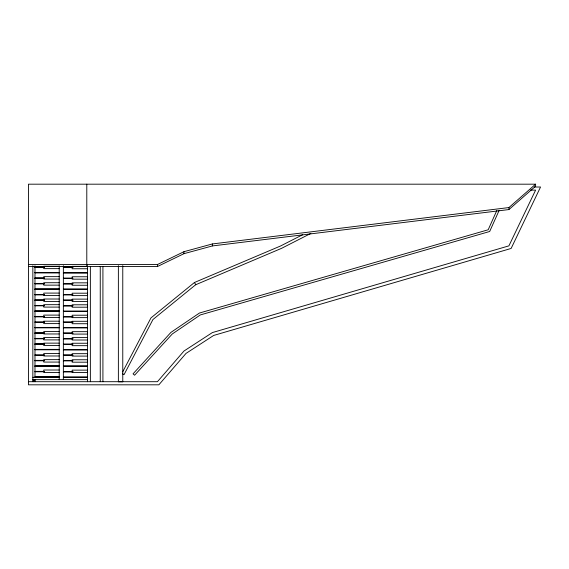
<?xml version="1.0" encoding="UTF-8"?>
<svg xmlns="http://www.w3.org/2000/svg" width="569" height="569" viewBox="0 0 569 569"><rect width="100%" height="100%" fill="white"/><g stroke="black" fill="none" stroke-linecap="round" stroke-linejoin="round"><path stroke-width="0.85" d="M496.844 210.459L488.188 229.776L199.42 313.05L170.928 332.396L133.061 373.833L134.583 375.227L172.286 333.967L200.302 314.942L489.674 231.491L499.077 210.523M122.676 371.884L150.97 317.9L194.442 282.509L280.538 246L302.665 234.72M28.45 264.549L157.435 264.549L183.972 251.683L212.372 243.945L508.914 207.564L535.607 184.185L535.607 186.184L508.914 209.563L212.372 245.936L183.972 253.674L157.435 266.541L28.45 266.541M310.845 233.411L281.612 248.312L195.615 284.777M535.607 184.185L28.45 184.185L28.45 384.815L158.858 384.815L186.035 353.399L213.681 335.44L511.126 248.454L540.55 187.009L534.327 187.009M530.28 190.117L535.607 190.117L508.914 245.858L212.372 332.581L183.972 351.03L157.435 381.699L28.45 381.699M59.155 266.214L43.742 266.214L43.742 268.632L59.155 268.632M87.541 266.328L72.135 266.328L72.135 268.746L87.541 268.746M34.979 266.968L44.474 266.968M63.365 267.081L72.868 267.081M34.979 267.16L44.474 267.16M63.365 267.274L72.868 267.274M34.979 267.366L44.474 267.366M63.365 267.48L72.868 267.48M34.979 272.459L59.155 272.459M34.979 272.658L59.155 272.658M63.365 272.572L87.541 272.572M63.365 272.764L87.541 272.764M34.979 272.864L59.155 272.864M63.365 272.978L87.541 272.978M59.176 276.641L43.77 276.641L43.77 279.059L59.176 279.059M34.979 277.957L44.474 277.957M63.365 278.07L72.868 278.07M34.979 278.149L44.474 278.149M34.979 278.362L44.474 278.362M63.365 278.469L72.868 278.469M59.169 282.722L43.756 282.722L43.756 285.14L59.169 285.14M87.555 282.836L72.149 282.836L72.149 285.254L87.555 285.254M34.979 283.447L44.474 283.447M63.365 283.561L72.868 283.561M34.979 283.647L44.474 283.647M63.365 283.76L72.868 283.76M34.979 283.853L44.474 283.853M63.365 283.967L72.868 283.967M34.979 288.945L59.155 288.945M34.979 289.137L59.155 289.137M63.365 289.059L87.541 289.059M63.365 289.251L87.541 289.251M34.979 289.351L59.155 289.351M63.365 289.457L87.541 289.457M59.176 293.092L43.77 293.092L43.77 295.51L59.176 295.51M34.979 294.443L44.474 294.443M63.365 294.55L72.868 294.55M34.979 294.635L44.474 294.635M34.979 294.842L44.474 294.842M63.365 294.955L72.868 294.955M59.169 299.017L43.756 299.017L43.756 301.428L59.169 301.428M87.555 299.123L72.149 299.123L72.149 301.542L87.555 301.542M34.979 299.934L44.474 299.934M63.365 300.048L72.868 300.048M34.979 300.126L44.474 300.126M63.365 300.24L72.868 300.24M34.979 300.34L44.474 300.34M63.365 300.446L72.868 300.446M59.155 304.678L43.742 304.678L43.742 307.096L59.155 307.096M87.541 304.785L72.135 304.785L72.135 307.203L87.541 307.203M34.979 305.432L44.474 305.432M63.365 305.539L72.868 305.539M63.365 305.738L72.868 305.738M34.979 305.83L44.474 305.83M63.365 305.944L72.868 305.944M34.979 310.923L59.155 310.923M63.365 311.037L87.541 311.037M34.979 311.115L59.155 311.115M34.979 311.328L59.155 311.328M63.365 311.435L87.541 311.435M59.176 315.105L43.77 315.105L43.77 317.516L59.176 317.516M34.979 316.421L44.474 316.421M63.365 316.528L72.868 316.528M34.979 316.613L44.474 316.613M63.365 316.727L72.868 316.727M34.979 316.819L44.474 316.819M63.365 316.933L72.868 316.933M59.169 321.186L43.756 321.186L43.756 323.605L59.169 323.605M87.555 321.3L72.149 321.3L72.149 323.718L87.555 323.718M34.979 321.912L44.474 321.912M63.365 322.026L72.868 322.026M63.365 322.218L72.868 322.218M34.979 322.317L44.474 322.317M63.365 322.431L72.868 322.431M34.979 327.41L59.155 327.41M63.365 327.516L87.541 327.516M34.979 327.602L59.155 327.602M34.979 327.808L59.155 327.808M63.365 327.922L87.541 327.922M59.176 331.549L43.77 331.549L43.77 333.967L59.176 333.967M34.979 332.901L44.474 332.901M63.365 333.014L72.868 333.014M34.979 333.1L44.474 333.1M63.365 333.206L72.868 333.206M34.979 333.306L44.474 333.306M63.365 333.42L72.868 333.42M59.169 337.474L43.756 337.474L43.756 339.892L59.169 339.892M87.555 337.588L72.149 337.588L72.149 340.006L87.555 340.006M34.979 338.399L44.474 338.399M63.365 338.512L72.868 338.512M63.365 338.704L72.868 338.704M34.979 338.797L44.474 338.797M63.365 338.911L72.868 338.911M59.155 343.135L43.742 343.135L43.742 345.554L59.155 345.554M87.541 343.249L72.135 343.249L72.135 345.668L87.541 345.668M34.979 343.889L44.474 343.889M63.365 344.003L72.868 344.003M34.979 344.089L44.474 344.089M34.979 344.295L44.474 344.295M63.365 344.409L72.868 344.409M34.979 349.387L59.155 349.387M63.365 349.501L87.541 349.501M34.979 349.579L59.155 349.579M63.365 349.693L87.541 349.693M34.979 349.786L59.155 349.786M63.365 349.899L87.541 349.899M59.176 353.562L43.77 353.562L43.77 355.981L59.176 355.981M34.979 354.878L44.474 354.878M63.365 354.992L72.868 354.992M63.365 355.184L72.868 355.184M34.979 355.284L44.474 355.284M63.365 355.397L72.868 355.397M59.169 359.651L43.756 359.651L43.756 362.069L59.169 362.069M87.555 359.764L72.149 359.764L72.149 362.183L87.555 362.183M34.979 360.376L44.474 360.376M63.365 360.49L72.868 360.49M34.979 360.568L44.474 360.568M34.979 360.774L44.474 360.774M63.365 360.888L72.868 360.888M34.979 365.867L59.155 365.867M34.979 366.066L59.155 366.066M63.365 365.981L87.541 365.981M63.365 366.18L87.541 366.18M34.979 366.272L59.155 366.272M63.365 366.386L87.541 366.386M59.176 370.014L43.77 370.014L43.77 372.432L59.176 372.432M34.979 371.365L44.474 371.365M63.365 371.479L72.868 371.479M63.365 371.671L72.868 371.671M34.979 371.77L44.474 371.77M63.365 371.877L72.868 371.877M34.979 376.863L59.155 376.863M63.365 376.97L87.541 376.97M59.155 377.055L34.979 377.055L34.979 265.787M32.846 377.304L59.219 377.304M87.519 377.304L63.344 377.304L63.344 379.637M32.846 379.637L87.519 379.637M122.591 373.833L124.07 374.608L152.947 319.522L195.764 284.664L194.442 282.509M508.914 207.564L508.914 209.563M212.372 243.945L212.372 245.936M183.972 251.683L183.972 253.674M157.435 264.549L157.435 266.541M122.769 265.652L122.769 381.813L118.373 381.813L118.373 265.652M102.918 266.399L102.918 381.699M100.251 266.399L100.251 381.699M90.371 266.399L90.371 381.699M87.519 265.702L87.519 381.699M86.794 184.185L86.794 266.541M63.365 265.702L63.365 377.169M59.219 265.936L59.219 379.637M35.221 379.637L35.228 381.699M34.389 379.637L34.389 381.699M33.287 379.637L33.287 381.699M32.846 265.751L32.846 381.699M87.569 276.754L72.156 276.754L72.156 279.173L87.569 279.173L87.569 276.754M87.569 293.199L72.156 293.199L72.156 295.617L87.569 295.617L87.569 293.199M87.569 315.212L72.156 315.212L72.156 317.63L87.569 317.63L87.569 315.212M87.569 331.663L72.156 331.663L72.156 334.081L87.569 334.081L87.569 331.663M87.569 353.676L72.156 353.676L72.156 356.094L87.569 356.094L87.569 353.676M87.569 370.127L72.156 370.127L72.156 372.546L87.569 372.546L87.569 370.127"/></g></svg>
